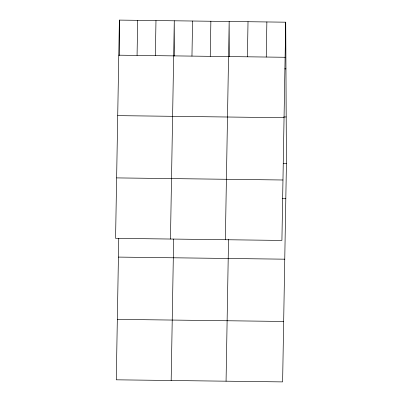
<?xml version="1.0" encoding="UTF-8"?>
<svg xmlns="http://www.w3.org/2000/svg" width="402" height="402" viewBox="0 0 402 402"><rect width="100%" height="100%" fill="white"/><g stroke="black" fill="none" stroke-linecap="round" stroke-linejoin="round"><path stroke-width="0.6" d="M119.384 20.1L115.575 238.341L281.913 240.436L285.721 22.19L119.384 20.1L119.56 55.411M118.751 238.361L116.278 379.81L282.616 381.9L286.425 163.659L285.721 22.19M137.067 55.421L137.68 20.331M155.363 55.647L155.976 20.562M170.463 239.034L174.272 20.788L174.453 56.104M171.172 380.498L173.639 239.049M191.96 56.109L192.573 21.02M210.256 56.34L210.869 21.251M225.356 239.723L229.165 21.482L229.341 56.793M226.065 381.191L228.542 239.135M247.406 56.808L248.019 21.718M266.255 57.044L266.868 21.954M118.771 55.19L285.108 57.28M284.737 68.858L285.953 68.873M283.762 116.942L286.194 116.972M117.716 115.63L284.053 117.721M283.385 163.619L286.425 163.659M116.63 177.9L282.963 179.995M282.164 198.699L285.812 198.744M118.424 257.094L284.757 259.184M117.334 319.369L283.671 321.459"/></g></svg>
